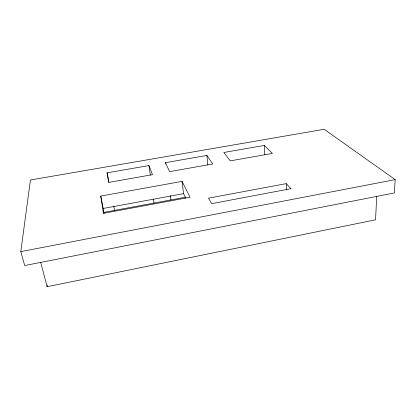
<?xml version="1.0" encoding="UTF-8"?>
<svg xmlns="http://www.w3.org/2000/svg" width="416" height="416" viewBox="0 0 416 416"><rect width="100%" height="100%" fill="white"/><g stroke="black" fill="none" stroke-linecap="round" stroke-linejoin="round"><path stroke-width="0.62" d="M376.719 196.082L375.565 219.809L47.112 286.707L47.19 284.892M395.2 179.624L394.347 192.936L24.69 265.548L20.8 251.623L30.436 179.993L324.184 129.293L395.2 179.624L20.8 251.623M286.229 183.622L208.484 198.172L211.645 203.668L290.956 188.682L286.229 183.622L286.432 190.065M103.724 212.404L186.056 197.122M103.99 213.585L103.199 208.468L183.555 193.648L185.76 198.198M100.776 196.066L182.062 181.376L190.06 197.241L103.418 213.346L100.776 196.066L103.199 208.468M107.052 172.848L148.933 165.547L152.495 174.658L108.914 182.38L107.052 172.848L108.857 182.582M165.407 162.677L206.898 155.438L212.732 163.987L169.619 171.626L165.407 162.677L165.573 163.951M264.378 145.418L223.808 152.49L230.287 160.872L272.392 153.416L264.378 145.418L264.836 154.835M40.68 262.314L47.112 286.707M113.729 205.941L114.551 210.392M148.933 165.547L150.358 175.12M153.426 199.274L153.993 203.076M170.316 195.515L170.903 199.935M182.062 181.376L183.555 193.648M206.898 155.438L207.823 164.939"/></g></svg>
